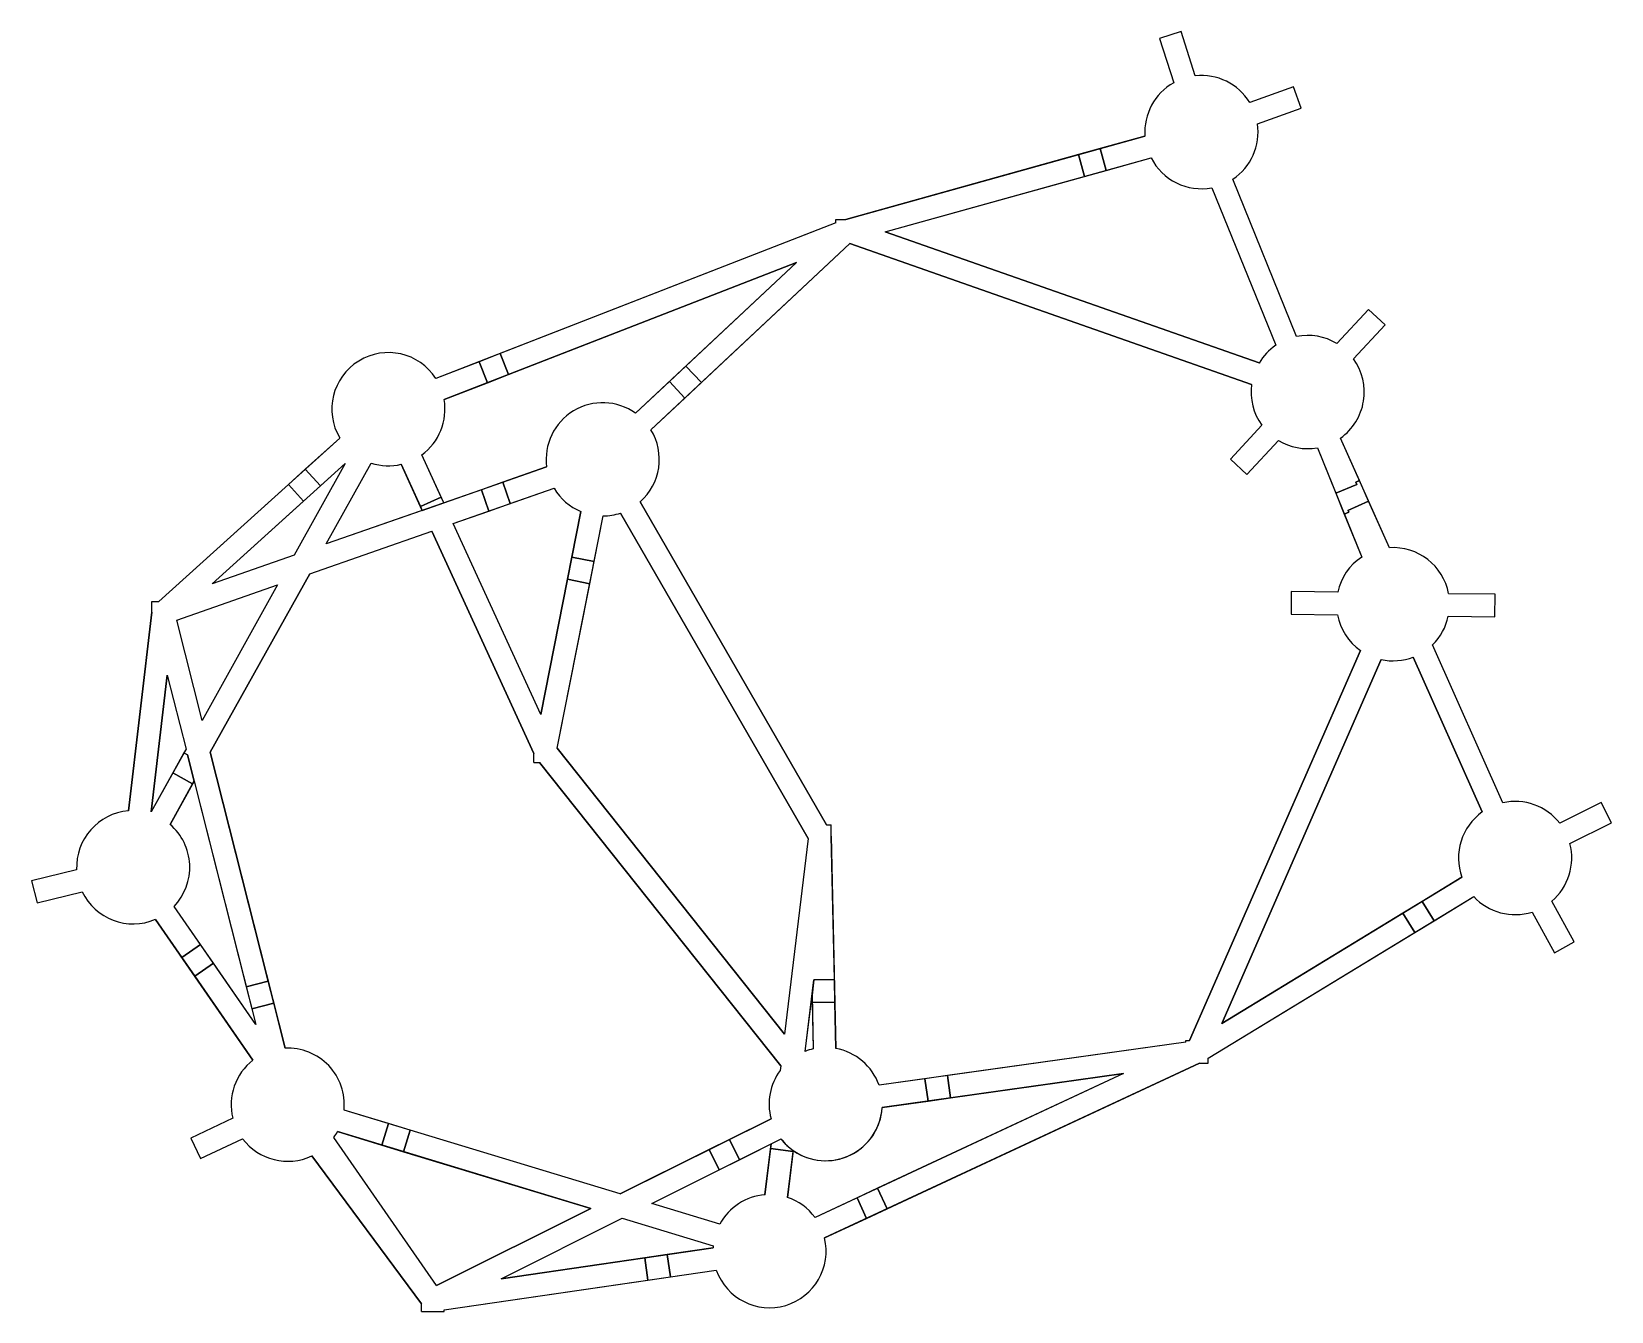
# Model space of a CAD drawing. Header units: metres. Extents: x -360 to 338, y -276 to 289.
import ezdxf

# ---------------------------------------------------------------- set-up
doc = ezdxf.new("R2010")
doc.units = ezdxf.units.M

msp = doc.modelspace()

# ---------------------------------------------------------------- linework, layer by layer
for p, q in [((147.73, 289.47), (138.2, 286.43)), ((147.73, 289.47, 5), (138.2, 286.43, 5)), ((138.2, 286.43), (144.45, 266.89)), ((138.2, 286.43, 5), (144.45, 266.89, 5)), ((138.2, 286.43), (138.2, 286.43, 5)), ((153.97, 269.94), (147.73, 289.47)), ((147.73, 289.47), (147.73, 289.47, 5)), ((153.97, 269.94, 5), (147.73, 289.47, 5)), ((144.45, 266.89, 5), (144.45, 266.89)), ((153.97, 269.94, 5), (153.97, 269.94)), ((197.28, 265.11), (178, 258.13)), ((197.28, 265.11, 5), (178, 258.13, 5)), ((200.68, 255.71), (197.28, 265.11)), ((197.28, 265.11), (197.28, 265.11, 5)), ((200.68, 255.71, 5), (197.28, 265.11, 5)), ((178, 258.13, 5), (178, 258.13)), ((181.41, 248.73), (200.68, 255.71)), ((181.41, 248.73, 5), (200.68, 255.71, 5)), ((200.68, 255.71), (200.68, 255.71, 5)), ((181.41, 248.73, 5), (181.41, 248.73)), ((-0.46, 206.54), (131.73, 243.34)), ((111.98, 237.84, 2.5), (102.35, 235.16, 2.5)), ((131.73, 243.34, 5), (111.98, 237.84, 5)), ((111.98, 237.84, 2.5), (111.98, 237.84, 5)), ((111.98, 237.84, 5), (114.66, 228.2, 5)), ((114.66, 228.2, 2.5), (111.98, 237.84, 2.5)), ((131.73, 243.34, 5), (131.73, 243.34)), ((102.35, 235.16, 5), (-0.46, 206.54, 5)), ((16.91, 200.99), (134.41, 233.7)), ((102.35, 235.16, 2.5), (102.35, 235.16, 5)), ((105.03, 225.52, 5), (102.35, 235.16, 5)), ((102.35, 235.16, 2.5), (105.03, 225.52, 2.5)), ((114.66, 228.2, 5), (134.41, 233.7, 5)), ((134.41, 233.7, 5), (134.41, 233.7)), ((16.91, 200.99, 5), (105.03, 225.52, 5)), ((105.03, 225.52, 2.5), (114.66, 228.2, 2.5)), ((105.03, 225.52, 2.5), (105.03, 225.52, 5)), ((114.66, 228.2, 2.5), (114.66, 228.2, 5)), ((198.71, 154.81), (170.52, 224.27)), ((170.52, 224.27, 5), (170.52, 224.27)), ((198.71, 154.81, 5), (170.52, 224.27, 5)), ((161.25, 220.51), (189.49, 150.93)), ((161.25, 220.51, 5), (189.49, 150.93, 5)), ((161.25, 220.51, 5), (161.25, 220.51)), ((-4.77, 204.96), (-181.46, 136.25)), ((-4.77, 204.96, 5), (-153.03, 147.3, 5)), ((-4.77, 206.54), (-0.46, 206.54)), ((-4.77, 204.96), (-4.77, 206.54)), ((-4.77, 204.96, 5), (-4.77, 206.54, 5)), ((-4.77, 206.54), (-4.77, 206.54, 5)), ((-4.77, 206.54, 5), (-0.46, 206.54, 5)), ((-4.77, 204.96), (-4.77, 204.96, 5)), ((-0.46, 206.54), (-0.46, 206.54, 5)), ((1.43, 195.82), (-86.49, 113.63)), ((-64.2, 134.47, 5), (1.43, 195.82, 5)), ((178.83, 133.67), (1.43, 195.82)), ((1.43, 195.82, 5), (1.43, 195.82)), ((1.43, 195.82, 5), (178.83, 133.67, 5)), ((182.14, 143.11), (16.91, 200.99)), ((16.91, 200.99), (16.91, 200.99, 5)), ((16.91, 200.99, 5), (182.14, 143.11, 5)), ((-22.14, 187.48), (-177.83, 126.93)), ((-149.4, 137.98, 5), (-22.14, 187.48, 5)), ((-22.14, 187.48), (-93.32, 120.94)), ((-22.14, 187.48, 5), (-71.03, 141.77, 5)), ((-22.14, 187.48), (-22.14, 187.48, 5)), ((230.41, 166.77), (216.52, 151.69)), ((230.41, 166.77, 5), (216.52, 151.69, 5)), ((237.77, 160), (230.41, 166.77)), ((230.41, 166.77), (230.41, 166.77, 5)), ((237.77, 160, 5), (230.41, 166.77, 5)), ((198.71, 154.81, 5), (198.71, 154.81)), ((223.88, 144.92), (237.77, 160)), ((223.88, 144.92, 5), (237.77, 160, 5)), ((237.77, 160), (237.77, 160, 5)), ((-153.03, 147.3, 2.5), (-162.35, 143.68, 2.5)), ((-153.03, 147.3, 2.5), (-153.03, 147.3, 5)), ((-149.4, 137.98, 2.5), (-153.03, 147.3, 2.5)), ((-153.03, 147.3, 5), (-149.4, 137.98, 5)), ((189.49, 150.93, 5), (189.49, 150.93)), ((216.52, 151.69, 5), (216.52, 151.69)), ((-162.35, 143.68, 5), (-181.46, 136.25, 5)), ((-162.35, 143.68, 2.5), (-162.35, 143.68, 5)), ((-158.72, 134.36, 5), (-162.35, 143.68, 5)), ((-162.35, 143.68, 2.5), (-158.72, 134.36, 2.5)), ((-71.03, 141.77, 2.5), (-78.34, 134.94, 2.5)), ((-71.03, 141.77, 2.5), (-71.03, 141.77, 5)), ((-71.03, 141.77, 5), (-64.2, 134.47, 5)), ((-64.2, 134.47, 2.5), (-71.03, 141.77, 2.5)), ((182.14, 143.11, 5), (182.14, 143.11)), ((223.88, 144.92, 5), (223.88, 144.92)), ((-181.46, 136.25, 5), (-181.46, 136.25)), ((-177.83, 126.93, 5), (-158.72, 134.36, 5)), ((-158.72, 134.36, 2.5), (-149.4, 137.98, 2.5)), ((-158.72, 134.36, 2.5), (-158.72, 134.36, 5)), ((-149.4, 137.98, 2.5), (-149.4, 137.98, 5)), ((-78.34, 134.94, 5), (-93.32, 120.94, 5)), ((-78.34, 134.94, 2.5), (-78.34, 134.94, 5)), ((-71.51, 127.64, 5), (-78.34, 134.94, 5)), ((-78.34, 134.94, 2.5), (-71.51, 127.64, 2.5)), ((-71.51, 127.64, 2.5), (-64.2, 134.47, 2.5)), ((-64.2, 134.47, 2.5), (-64.2, 134.47, 5)), ((178.83, 133.67, 5), (178.83, 133.67)), ((-177.83, 126.93, 5), (-177.83, 126.93)), ((-86.49, 113.63, 5), (-71.51, 127.64, 5)), ((-71.51, 127.64, 2.5), (-71.51, 127.64, 5)), ((-93.32, 120.94, 5), (-93.32, 120.94)), ((-86.49, 113.63, 5), (-86.49, 113.63)), ((183.33, 115.66), (169.44, 100.58)), ((183.33, 115.66, 5), (169.44, 100.58, 5)), ((183.33, 115.66, 5), (183.33, 115.66)), ((-303.87, 37.73), (-223.99, 109.98)), ((-223.99, 109.98, 5), (-239.2, 96.23, 5)), ((-223.99, 109.98, 5), (-223.99, 109.98)), ((176.79, 93.8), (190.68, 108.89)), ((176.79, 93.8, 5), (190.68, 108.89, 5)), ((190.68, 108.89, 5), (190.68, 108.89)), ((207.87, 105.66), (227.46, 57.38)), ((207.87, 105.66, 5), (215.99, 85.65, 5)), ((207.87, 105.66, 5), (207.87, 105.66)), ((239.7, 61.52), (218.14, 109.95)), ((218.14, 109.95, 5), (218.14, 109.95)), ((226.48, 91.21, 5), (218.14, 109.95, 5)), ((-280.26, 45.6), (-221.59, 98.67)), ((-221.59, 98.67), (-244.13, 58.22)), ((-221.59, 98.67, 5), (-244.13, 58.22, 5)), ((-232.49, 88.81, 5), (-221.59, 98.67, 5)), ((-229.92, 63.19), (-210.03, 98.88)), ((-229.92, 63.19, 5), (-210.03, 98.88, 5)), ((-221.59, 98.67), (-221.59, 98.67, 5)), ((-210.03, 98.88, 5), (-210.03, 98.88)), ((-187.49, 78.01), (-196.82, 98.36)), ((-196.82, 98.36, 5), (-196.82, 98.36)), ((-196.82, 98.36, 5), (-188.27, 79.72, 5)), ((-178.01, 81.32), (-187.72, 102.52)), ((-187.72, 102.52, 5), (-187.72, 102.52)), ((-179.18, 83.88, 5), (-187.72, 102.52, 5)), ((169.44, 100.58), (176.79, 93.8)), ((169.44, 100.58), (169.44, 100.58, 5)), ((169.44, 100.58, 5), (176.79, 93.8, 5)), ((-239.2, 96.23, 2.5), (-246.62, 89.52, 2.5)), ((-239.2, 96.23, 2.5), (-239.2, 96.23, 5)), ((-239.2, 96.23, 5), (-232.49, 88.81, 5)), ((-232.49, 88.81, 2.5), (-239.2, 96.23, 2.5)), ((-178.01, 81.32), (-132.57, 97.2)), ((-132.57, 97.2, 5), (-151.93, 90.44, 5)), ((-132.57, 97.2, 5), (-132.57, 97.2)), ((176.79, 93.8), (176.79, 93.8, 5)), ((224.82, 90.48, 5), (226.48, 91.21, 5)), ((226.48, 91.21, 2.5), (224.82, 90.48, 2.5)), ((226.48, 91.21, 2.5), (226.48, 91.21, 5)), ((230.54, 82.08, 2.5), (226.48, 91.21, 2.5)), ((-246.62, 89.52, 5), (-303.87, 37.73, 5)), ((-246.62, 89.52, 2.5), (-246.62, 89.52, 5)), ((-239.91, 82.1, 5), (-246.62, 89.52, 5)), ((-246.62, 89.52, 2.5), (-239.91, 82.1, 2.5)), ((-239.91, 82.1, 2.5), (-232.49, 88.81, 2.5)), ((-232.49, 88.81, 2.5), (-232.49, 88.81, 5)), ((-161.37, 87.14, 5), (-229.92, 63.19, 5)), ((-188.27, 79.72, 5), (-179.18, 83.88, 5)), ((-179.18, 83.88, 2.5), (-188.27, 79.72, 2.5)), ((-179.18, 83.88, 2.5), (-179.18, 83.88, 5)), ((-178.01, 81.32, 2.5), (-179.18, 83.88, 2.5)), ((-173.82, 72.19), (-129.27, 87.76)), ((-151.93, 90.44, 2.5), (-161.37, 87.14, 2.5)), ((-161.37, 87.14, 2.5), (-161.37, 87.14, 5)), ((-158.07, 77.7, 5), (-161.37, 87.14, 5)), ((-161.37, 87.14, 2.5), (-158.07, 77.7, 2.5)), ((-151.93, 90.44, 2.5), (-151.93, 90.44, 5)), ((-151.93, 90.44, 5), (-148.63, 80.99, 5)), ((-148.63, 80.99, 2.5), (-151.93, 90.44, 2.5)), ((-148.63, 80.99, 5), (-129.27, 87.76, 5)), ((-129.27, 87.76, 5), (-129.27, 87.76)), ((215.99, 85.65, 5), (225.25, 89.41, 5)), ((225.25, 89.41, 2.5), (215.99, 85.65, 2.5)), ((215.99, 85.65, 2.5), (219.75, 76.38, 2.5)), ((215.99, 85.65, 2.5), (215.99, 85.65, 5)), ((225.25, 89.41, 5), (224.82, 90.48, 5)), ((224.82, 90.48, 2.5), (224.82, 90.48, 5)), ((224.82, 90.48, 2.5), (225.25, 89.41, 2.5)), ((225.25, 89.41, 2.5), (225.25, 89.41, 5)), ((-280.26, 45.6, 5), (-239.91, 82.1, 5)), ((-239.91, 82.1, 2.5), (-239.91, 82.1, 5)), ((-187.49, 78.01), (-229.92, 63.19)), ((-188.27, 79.72, 2.5), (-187.49, 78.01, 2.5)), ((-188.27, 79.72, 2.5), (-188.27, 79.72, 5)), ((-187.49, 78.01, 2.5), (-178.01, 81.32, 2.5)), ((-187.49, 78.01, 2.5), (-187.49, 78.01)), ((-178.01, 81.32), (-178.01, 81.32, 2.5)), ((-173.82, 72.19, 5), (-158.07, 77.7, 5)), ((-158.07, 77.7, 2.5), (-148.63, 80.99, 2.5)), ((-158.07, 77.7, 2.5), (-158.07, 77.7, 5)), ((-148.63, 80.99, 2.5), (-148.63, 80.99, 5)), ((-135.16, -12.17), (-117.45, 77.5)), ((-117.45, 77.5, 5), (-121.42, 57.38, 5)), ((-117.45, 77.5, 5), (-117.45, 77.5)), ((-99.89, 76.84), (-17, -66.94)), ((-99.89, 76.84, 5), (-99.89, 76.84)), ((-17, -66.94, 5), (-99.89, 76.84, 5)), ((-91.23, 81.83), (-8.94, -60.89)), ((-91.23, 81.83, 5), (-91.23, 81.83)), ((-8.94, -60.89, 5), (-91.23, 81.83, 5)), ((219.75, 76.38, 2.5), (221.77, 77.2, 2.5)), ((221.77, 77.2, 5), (219.75, 76.38, 5)), ((221.41, 78.01, 2.5), (230.54, 82.08, 2.5)), ((230.54, 82.08, 5), (221.41, 78.01, 5)), ((221.41, 78.01, 2.5), (221.77, 77.2, 2.5)), ((221.41, 78.01, 2.5), (221.41, 78.01, 5)), ((221.41, 78.01, 5), (221.77, 77.2, 5)), ((221.77, 77.2, 5), (221.77, 77.2, 2.5)), ((230.54, 82.08, 2.5), (230.54, 82.08, 5)), ((239.7, 61.52, 5), (230.54, 82.08, 5)), ((-135.16, -12.17), (-173.82, 72.19)), ((-173.82, 72.19, 5), (-173.82, 72.19)), ((-135.16, -12.17, 5), (-173.82, 72.19, 5)), ((-127.91, -27.03), (-107.64, 75.56)), ((-111.61, 55.44, 5), (-107.64, 75.56, 5)), ((-107.64, 75.56, 5), (-107.64, 75.56)), ((219.75, 76.38, 5), (227.46, 57.38, 5)), ((219.75, 76.38, 2.5), (219.75, 76.38, 5)), ((-237.25, 50.03), (-183.31, 68.88)), ((-237.25, 50.03, 5), (-183.31, 68.88, 5)), ((-229.92, 63.19, 5), (-229.92, 63.19)), ((-138.26, -29.42), (-183.31, 68.88)), ((-183.31, 68.88, 5), (-138.26, -29.42, 5)), ((-183.31, 68.88), (-183.31, 68.88, 5)), ((-244.13, 58.22), (-280.26, 45.6)), ((-244.13, 58.22, 5), (-280.26, 45.6, 5)), ((-244.13, 58.22), (-244.13, 58.22, 5)), ((-121.42, 57.38, 2.5), (-123.36, 47.57, 2.5)), ((-121.42, 57.38, 2.5), (-121.42, 57.38, 5)), ((-121.42, 57.38, 5), (-111.61, 55.44, 5)), ((-111.61, 55.44, 2.5), (-121.42, 57.38, 2.5)), ((227.46, 57.38, 5), (227.46, 57.38)), ((239.7, 61.52, 5), (239.7, 61.52)), ((-237.25, 50.03), (-281.2, -28.84)), ((-281.2, -28.84, 5), (-237.25, 50.03, 5)), ((-237.25, 50.03), (-237.25, 50.03, 5)), ((-113.55, 45.63, 2.5), (-111.61, 55.44, 2.5)), ((-111.61, 55.44, 2.5), (-111.61, 55.44, 5)), ((-295.97, 29.52), (-251.46, 45.07)), ((-295.97, 29.52, 5), (-251.46, 45.07, 5)), ((-251.46, 45.07), (-284.77, -14.72)), ((-251.46, 45.07, 5), (-284.77, -14.72, 5)), ((-280.26, 45.6, 5), (-280.26, 45.6)), ((-251.46, 45.07, 5), (-251.46, 45.07)), ((-123.36, 47.57, 5), (-135.16, -12.17, 5)), ((-127.91, -27.03, 5), (-113.55, 45.63, 5)), ((-123.36, 47.57, 2.5), (-123.36, 47.57, 5)), ((-113.55, 45.63, 5), (-123.36, 47.57, 5)), ((-123.36, 47.57, 2.5), (-113.55, 45.63, 2.5)), ((-113.55, 45.63, 2.5), (-113.55, 45.63, 5)), ((196.38, 42.18), (196.24, 32.18)), ((196.38, 42.18, 5), (196.24, 32.18, 5)), ((216.88, 41.9), (196.38, 42.18)), ((196.38, 42.18), (196.38, 42.18, 5)), ((216.88, 41.9, 5), (196.38, 42.18, 5)), ((216.88, 41.9, 5), (216.88, 41.9)), ((-306.94, 33.02), (-306.94, 37.73)), ((-306.94, 37.73), (-303.87, 37.73)), ((-306.94, 33.02, 5), (-306.94, 37.73, 5)), ((-306.94, 37.73), (-306.94, 37.73, 5)), ((-306.94, 37.73, 5), (-303.87, 37.73, 5)), ((-303.87, 37.73), (-303.87, 37.73, 5)), ((286.37, 40.95), (265.86, 41.23)), ((265.86, 41.23, 5), (265.86, 41.23)), ((286.37, 40.95, 5), (265.86, 41.23, 5)), ((286.23, 30.95), (286.37, 40.95)), ((286.23, 30.95, 5), (286.37, 40.95, 5)), ((286.37, 40.95), (286.37, 40.95, 5)), ((-317.31, -54.7), (-306.94, 33.02)), ((-306.94, 33.02, 5), (-317.31, -54.7, 5)), ((-306.94, 33.02), (-306.94, 33.02, 5)), ((-284.77, -14.72), (-295.97, 29.52)), ((-295.97, 29.52), (-295.97, 29.52, 5)), ((-284.77, -14.72, 5), (-295.97, 29.52, 5)), ((196.24, 32.18), (216.74, 31.9)), ((196.24, 32.18, 5), (216.74, 31.9, 5)), ((196.24, 32.18), (196.24, 32.18, 5)), ((216.74, 31.9, 5), (216.74, 31.9)), ((265.73, 31.23), (286.23, 30.95)), ((265.73, 31.23, 5), (286.23, 30.95, 5)), ((265.73, 31.23, 5), (265.73, 31.23)), ((286.23, 30.95), (286.23, 30.95, 5)), ((226.9, 16.14), (151.44, -156.14)), ((151.44, -156.14, 5), (226.9, 16.14, 5)), ((226.9, 16.14, 5), (226.9, 16.14)), ((289.86, -51.11), (258.78, 18.69)), ((258.78, 18.69, 5), (258.78, 18.69)), ((289.86, -51.11, 5), (258.78, 18.69, 5)), ((236.06, 12.12), (165.65, -148.62)), ((165.65, -148.62, 5), (236.06, 12.12, 5)), ((236.06, 12.12, 5), (236.06, 12.12)), ((280.72, -55.18), (250.26, 13.23)), ((250.26, 13.23, 5), (250.26, 13.23)), ((250.26, 13.23, 5), (280.72, -55.18, 5)), ((-307.28, -55.11), (-300.15, 5.28)), ((-300.15, 5.28, 5), (-307.28, -55.11, 5)), ((-300.15, 5.28), (-291.87, -27.44)), ((-300.15, 5.28, 5), (-291.87, -27.44, 5)), ((-300.15, 5.28), (-300.15, 5.28, 5)), ((-135.16, -12.17, 5), (-135.16, -12.17)), ((-284.77, -14.72, 5), (-284.77, -14.72)), ((-291.87, -27.44), (-307.28, -55.11)), ((-291.87, -27.44, 5), (-292.81, -29.13, 5)), ((-291.87, -27.44), (-291.87, -27.44, 5)), ((-27.5, -153.3), (-127.91, -27.03)), ((-127.91, -27.03), (-127.91, -27.03, 5)), ((-127.91, -27.03, 5), (-27.5, -153.3, 5)), ((-292.81, -29.13, 2.5), (-297.68, -37.87, 2.5)), ((-292.81, -29.13, 2.5), (-292.81, -29.13, 5)), ((-292.81, -29.13, 5), (-291.21, -30.02, 5)), ((-291.21, -30.02, 2.5), (-292.81, -29.13, 2.5)), ((-291.21, -30.02, 5), (-265.29, -132.38, 5)), ((-291.21, -30.02, 5), (-291.21, -30.02, 2.5)), ((-288.29, -41.57, 2.5), (-291.21, -30.02, 2.5)), ((-281.2, -28.84), (-248.11, -159.5)), ((-281.2, -28.84), (-281.2, -28.84, 5)), ((-255.6, -129.93, 5), (-281.2, -28.84, 5)), ((-138.26, -33.33), (-138.26, -29.42)), ((-138.26, -33.33, 5), (-138.26, -29.42, 5)), ((-138.26, -29.42, 5), (-138.26, -29.42)), ((-138.26, -33.33), (-135.67, -33.33)), ((-138.26, -33.33), (-138.26, -33.33, 5)), ((-138.26, -33.33, 5), (-135.67, -33.33, 5)), ((-29.19, -167.24), (-135.67, -33.33)), ((-135.67, -33.33), (-135.67, -33.33, 5)), ((-135.67, -33.33, 5), (-29.19, -167.24, 5)), ((-297.68, -37.87, 5), (-307.28, -55.11, 5)), ((-288.29, -41.57), (-298.92, -60.65)), ((-297.68, -37.87, 2.5), (-297.68, -37.87, 5)), ((-288.94, -42.74, 5), (-297.68, -37.87, 5)), ((-297.68, -37.87, 2.5), (-288.94, -42.74, 2.5)), ((-288.94, -42.74, 2.5), (-288.29, -41.57, 2.5)), ((-288.29, -41.57), (-261.09, -148.98)), ((-288.29, -41.57, 2.5), (-288.29, -41.57)), ((-298.92, -60.65, 5), (-288.94, -42.74, 5)), ((-288.94, -42.74, 2.5), (-288.94, -42.74, 5)), ((-317.31, -54.7, 5), (-317.31, -54.7)), ((-307.28, -55.11, 5), (-307.28, -55.11)), ((280.72, -55.18, 5), (280.72, -55.18)), ((289.86, -51.11, 5), (289.86, -51.11)), ((333.31, -51), (314.96, -60.13)), ((333.31, -51, 5), (314.96, -60.13, 5)), ((337.77, -59.95), (333.31, -51)), ((333.31, -51), (333.31, -51, 5)), ((337.77, -59.95, 5), (333.31, -51, 5)), ((-298.92, -60.65, 5), (-298.92, -60.65)), ((-8.94, -60.89), (-6.83, -60.89)), ((-8.94, -60.89, 5), (-6.83, -60.89, 5)), ((-8.94, -60.89, 5), (-8.94, -60.89)), ((-6.83, -65.84), (-6.83, -60.89)), ((-6.83, -65.84, 5), (-6.83, -60.89, 5)), ((-6.83, -60.89), (-6.83, -60.89, 5)), ((314.96, -60.13, 5), (314.96, -60.13)), ((319.41, -69.08), (337.77, -59.95)), ((319.41, -69.08, 5), (337.77, -59.95, 5)), ((337.77, -59.95), (337.77, -59.95, 5)), ((-17, -66.94), (-27.5, -153.3)), ((-17, -66.94, 5), (-27.5, -153.3, 5)), ((-17, -66.94), (-17, -66.94, 5)), ((-6.83, -65.84), (-4.83, -159.61)), ((-6.83, -65.84), (-6.83, -65.84, 5)), ((-5.48, -129.11, 5), (-6.83, -65.84, 5)), ((319.41, -69.08, 5), (319.41, -69.08)), ((-340.19, -80.68), (-360.09, -85.64)), ((-340.19, -80.68, 5), (-360.09, -85.64, 5)), ((-340.19, -80.68, 5), (-340.19, -80.68)), ((-360.09, -85.64), (-357.67, -95.34)), ((-360.09, -85.64), (-360.09, -85.64, 5)), ((-360.09, -85.64, 5), (-357.67, -95.34, 5)), ((-357.67, -95.34), (-337.77, -90.38)), ((-357.67, -95.34, 5), (-337.77, -90.38, 5)), ((-337.77, -90.38, 5), (-337.77, -90.38)), ((165.65, -148.62), (271.73, -83.99)), ((271.73, -83.99, 5), (254.22, -94.66, 5)), ((271.73, -83.99, 5), (271.73, -83.99)), ((-357.67, -95.34), (-357.67, -95.34, 5)), ((-261.09, -148.98), (-297.16, -96.9)), ((-297.16, -96.9, 5), (-297.16, -96.9)), ((-285.48, -113.76, 5), (-297.16, -96.9, 5)), ((159.71, -163.95), (276.94, -92.53)), ((254.22, -94.66, 2.5), (245.68, -99.86, 2.5)), ((254.22, -94.66, 2.5), (254.22, -94.66, 5)), ((254.22, -94.66, 5), (259.42, -103.2, 5)), ((259.42, -103.2, 2.5), (254.22, -94.66, 2.5)), ((259.42, -103.2, 5), (276.94, -92.53, 5)), ((276.94, -92.53, 5), (276.94, -92.53)), ((321.38, -112.5), (311.47, -94.55)), ((311.47, -94.55, 5), (311.47, -94.55)), ((321.38, -112.5, 5), (311.47, -94.55, 5)), ((-262.32, -164.76), (-305.38, -102.6)), ((-305.38, -102.6, 5), (-293.7, -119.45, 5)), ((-305.38, -102.6, 5), (-305.38, -102.6)), ((245.68, -99.86, 5), (165.65, -148.62, 5)), ((245.68, -99.86, 2.5), (245.68, -99.86, 5)), ((250.88, -108.4, 5), (245.68, -99.86, 5)), ((245.68, -99.86, 2.5), (250.88, -108.4, 2.5)), ((250.88, -108.4, 2.5), (259.42, -103.2, 2.5)), ((259.42, -103.2, 2.5), (259.42, -103.2, 5)), ((302.71, -99.38), (312.62, -117.33)), ((302.71, -99.38, 5), (312.62, -117.33, 5)), ((302.71, -99.38, 5), (302.71, -99.38)), ((159.71, -163.95, 5), (250.88, -108.4, 5)), ((250.88, -108.4, 2.5), (250.88, -108.4, 5)), ((-293.7, -119.45, 5), (-285.48, -113.76, 5)), ((-285.48, -113.76, 2.5), (-293.7, -119.45, 2.5)), ((-285.48, -113.76, 2.5), (-285.48, -113.76, 5)), ((-279.79, -121.98, 2.5), (-285.48, -113.76, 2.5)), ((312.62, -117.33), (321.38, -112.5)), ((312.62, -117.33, 5), (321.38, -112.5, 5)), ((312.62, -117.33), (312.62, -117.33, 5)), ((321.38, -112.5), (321.38, -112.5, 5)), ((-293.7, -119.45, 2.5), (-288.01, -127.68, 2.5)), ((-293.7, -119.45, 2.5), (-293.7, -119.45, 5)), ((-279.79, -121.98, 5), (-288.01, -127.68, 5)), ((-288.01, -127.68, 2.5), (-279.79, -121.98, 2.5)), ((-279.79, -121.98, 2.5), (-279.79, -121.98, 5)), ((-261.09, -148.98, 5), (-279.79, -121.98, 5)), ((-288.01, -127.68, 5), (-262.32, -164.76, 5)), ((-288.01, -127.68, 2.5), (-288.01, -127.68, 5)), ((-265.29, -132.38, 5), (-255.6, -129.93, 5)), ((-255.6, -129.93, 2.5), (-265.29, -132.38, 2.5)), ((-265.29, -132.38, 2.5), (-262.84, -142.07, 2.5)), ((-265.29, -132.38, 2.5), (-265.29, -132.38, 5)), ((-255.6, -129.93, 2.5), (-255.6, -129.93, 5)), ((-253.14, -139.62, 2.5), (-255.6, -129.93, 2.5)), ((-18.35, -160.9, 5), (-14.51, -129.31, 5)), ((-14.51, -129.31, 2.5), (-15.34, -136.14, 2.5)), ((-14.51, -129.31, 5), (-5.48, -129.11, 5)), ((-5.48, -129.11, 2.5), (-14.51, -129.31, 2.5)), ((-14.51, -129.31, 2.5), (-14.51, -129.31, 5)), ((-5.48, -129.11, 2.5), (-5.48, -129.11, 5)), ((-5.27, -139.11, 2.5), (-5.48, -129.11, 2.5)), ((-18.35, -160.9), (-15.34, -136.14)), ((-15.34, -136.14), (-14.83, -159.83)), ((-15.34, -136.14, 2.5), (-15.27, -139.32, 2.5)), ((-15.34, -136.14), (-15.34, -136.14, 2.5)), ((-5.27, -139.11, 5), (-15.27, -139.32, 5)), ((-15.27, -139.32, 2.5), (-5.27, -139.11, 2.5)), ((-15.27, -139.32, 5), (-14.83, -159.83, 5)), ((-15.27, -139.32, 2.5), (-15.27, -139.32, 5)), ((-5.27, -139.11, 2.5), (-5.27, -139.11, 5)), ((-4.83, -159.61, 5), (-5.27, -139.11, 5)), ((-253.14, -139.62, 5), (-262.84, -142.07, 5)), ((-262.84, -142.07, 2.5), (-253.14, -139.62, 2.5)), ((-262.84, -142.07, 5), (-261.09, -148.98, 5)), ((-262.84, -142.07, 2.5), (-262.84, -142.07, 5)), ((-253.14, -139.62, 2.5), (-253.14, -139.62, 5)), ((-248.11, -159.5, 5), (-253.14, -139.62, 5)), ((-261.09, -148.98, 5), (-261.09, -148.98)), ((-27.5, -153.3, 5), (-27.5, -153.3)), ((165.65, -148.62, 5), (165.65, -148.62)), ((-248.11, -159.5, 5), (-248.11, -159.5)), ((-14.83, -159.83, 5), (-14.83, -159.83)), ((-4.83, -159.61, 5), (-4.83, -159.61)), ((149.71, -156.8), (14.25, -175.85)), ((149.71, -156.8, 5), (44.46, -171.6, 5)), ((149.71, -156.14), (151.44, -156.14)), ((149.71, -156.8), (149.71, -156.14)), ((149.71, -156.14, 5), (151.44, -156.14, 5)), ((149.71, -156.14), (149.71, -156.14, 5)), ((149.71, -156.8, 5), (149.71, -156.14, 5)), ((149.71, -156.8), (149.71, -156.8, 5)), ((151.44, -156.14), (151.44, -156.14, 5)), ((-262.32, -164.76, 5), (-262.32, -164.76)), ((-29.19, -167.24), (-29.46, -169.4)), ((-29.19, -167.24, 5), (-29.46, -169.4, 5)), ((-29.19, -167.24), (-29.19, -167.24, 5)), ((-18.35, -160.9, 5), (-18.35, -160.9)), ((155.82, -166.14), (-9.8, -243.32)), ((17.85, -230.43, 5), (155.82, -166.14, 5)), ((155.82, -166.14), (159.71, -166.14)), ((155.82, -166.14, 5), (159.71, -166.14, 5)), ((155.82, -166.14, 5), (155.82, -166.14)), ((159.71, -166.14), (159.71, -163.95)), ((159.71, -163.95, 5), (159.71, -163.95)), ((159.71, -166.14, 5), (159.71, -163.95, 5)), ((159.71, -166.14), (159.71, -166.14, 5)), ((-29.46, -169.4, 5), (-29.46, -169.4)), ((122.24, -170.76), (-14.02, -234.25)), ((122.24, -170.76, 5), (13.63, -221.37, 5)), ((34.55, -172.99, 5), (14.25, -175.85, 5)), ((122.24, -170.76), (15.64, -185.75)), ((44.46, -171.6, 2.5), (34.55, -172.99, 2.5)), ((34.55, -172.99, 2.5), (34.55, -172.99, 5)), ((35.95, -182.89, 5), (34.55, -172.99, 5)), ((34.55, -172.99, 2.5), (35.95, -182.89, 2.5)), ((44.46, -171.6, 2.5), (44.46, -171.6, 5)), ((44.46, -171.6, 5), (45.85, -181.5, 5)), ((45.85, -181.5, 2.5), (44.46, -171.6, 2.5)), ((45.85, -181.5, 5), (122.24, -170.76, 5)), ((122.24, -170.76, 5), (122.24, -170.76)), ((14.25, -175.85, 5), (14.25, -175.85)), ((-100.05, -223.88), (-222.05, -186.81)), ((-222.05, -186.81, 5), (-222.05, -186.81)), ((-202.43, -192.77, 5), (-222.05, -186.81, 5)), ((15.64, -185.75, 5), (35.95, -182.89, 5)), ((15.64, -185.75, 5), (15.64, -185.75)), ((35.95, -182.89, 2.5), (45.85, -181.5, 2.5)), ((35.95, -182.89, 2.5), (35.95, -182.89, 5)), ((45.85, -181.5, 2.5), (45.85, -181.5, 5)), ((-271.21, -190.46), (-289.74, -199.26)), ((-271.21, -190.46, 5), (-289.74, -199.26, 5)), ((-271.21, -190.46, 5), (-271.21, -190.46)), ((-205.34, -202.34, 5), (-202.43, -192.77, 5)), ((-202.43, -192.77, 2.5), (-205.34, -202.34, 2.5)), ((-202.43, -192.77, 2.5), (-202.43, -192.77, 5)), ((-192.87, -195.67, 2.5), (-202.43, -192.77, 2.5)), ((-100.05, -223.88), (-33.46, -190.67)), ((-33.46, -190.67, 5), (-51.81, -199.82, 5)), ((-33.46, -190.67, 5), (-33.46, -190.67)), ((-289.74, -199.26), (-285.45, -208.3)), ((-289.74, -199.26), (-289.74, -199.26, 5)), ((-289.74, -199.26, 5), (-285.45, -208.3, 5)), ((-285.45, -208.3), (-266.92, -199.5)), ((-285.45, -208.3, 5), (-266.92, -199.5, 5)), ((-266.92, -199.5, 5), (-266.92, -199.5)), ((-181.19, -264.35), (-226.52, -198.89)), ((-226.52, -198.89, 5), (-226.52, -198.89)), ((-181.19, -264.35, 5), (-226.52, -198.89, 5)), ((-113.07, -230.37), (-224.96, -196.37)), ((-224.96, -196.37, 5), (-224.96, -196.37)), ((-224.96, -196.37, 5), (-205.34, -202.34, 5)), ((-205.34, -202.34, 2.5), (-195.77, -205.24, 2.5)), ((-205.34, -202.34, 2.5), (-205.34, -202.34, 5)), ((-192.87, -195.67, 5), (-195.77, -205.24, 5)), ((-195.77, -205.24, 2.5), (-192.87, -195.67, 2.5)), ((-192.87, -195.67, 2.5), (-192.87, -195.67, 5)), ((-100.05, -223.88, 5), (-192.87, -195.67, 5)), ((-86.12, -228.11), (-33.4, -201.81)), ((-51.81, -199.82, 2.5), (-60.76, -204.28, 2.5)), ((-51.81, -199.82, 2.5), (-51.81, -199.82, 5)), ((-51.81, -199.82, 5), (-47.35, -208.77, 5)), ((-47.35, -208.77, 2.5), (-51.81, -199.82, 2.5)), ((-47.35, -208.77, 5), (-29, -199.61, 5)), ((-36.12, -224.21), (-33.4, -201.81)), ((-33.4, -201.81, 2.5), (-33.65, -203.86, 2.5)), ((-33.4, -201.81, 2.5), (-29, -199.61, 2.5)), ((-33.4, -201.81, 2.5), (-33.4, -201.81)), ((-29, -199.61, 5), (-29, -199.61, 2.5)), ((-285.45, -208.3), (-285.45, -208.3, 5)), ((-236.35, -207.11), (-187.84, -272.41)), ((-187.84, -272.41, 5), (-236.35, -207.11, 5)), ((-236.35, -207.11, 5), (-236.35, -207.11)), ((-195.77, -205.24, 5), (-113.07, -230.37, 5)), ((-195.77, -205.24, 2.5), (-195.77, -205.24, 5)), ((-60.76, -204.28, 5), (-100.05, -223.88, 5)), ((-60.76, -204.28, 2.5), (-60.76, -204.28, 5)), ((-56.3, -213.23, 5), (-60.76, -204.28, 5)), ((-60.76, -204.28, 2.5), (-56.3, -213.23, 2.5)), ((-56.3, -213.23, 2.5), (-47.35, -208.77, 2.5)), ((-47.35, -208.77, 2.5), (-47.35, -208.77, 5)), ((-33.65, -203.86, 5), (-36.12, -224.21, 5)), ((-33.65, -203.86, 2.5), (-33.65, -203.86, 5)), ((-23.72, -205.07, 5), (-33.65, -203.86, 5)), ((-33.65, -203.86, 2.5), (-23.72, -205.07, 2.5)), ((-23.67, -204.67), (-26.19, -225.42)), ((-26.19, -225.42, 5), (-23.72, -205.07, 5)), ((-23.72, -205.07, 2.5), (-23.67, -204.67, 2.5)), ((-23.72, -205.07, 2.5), (-23.72, -205.07, 5)), ((-23.67, -204.67, 2.5), (-23.67, -204.67)), ((-86.12, -228.11, 5), (-56.3, -213.23, 5)), ((-56.3, -213.23, 2.5), (-56.3, -213.23, 5)), ((13.63, -221.37, 2.5), (4.56, -225.59, 2.5)), ((13.63, -221.37, 2.5), (13.63, -221.37, 5)), ((13.63, -221.37, 5), (17.85, -230.43, 5)), ((17.85, -230.43, 2.5), (13.63, -221.37, 2.5)), ((-100.05, -223.88, 5), (-100.05, -223.88)), ((-56.1, -237.23), (-86.12, -228.11)), ((-86.12, -228.11), (-86.12, -228.11, 5)), ((-56.1, -237.23, 5), (-86.12, -228.11, 5)), ((-36.12, -224.21, 5), (-36.12, -224.21)), ((-26.19, -225.42, 5), (-26.19, -225.42)), ((4.56, -225.59, 5), (-14.02, -234.25, 5)), ((4.56, -225.59, 2.5), (4.56, -225.59, 5)), ((8.79, -234.66, 5), (4.56, -225.59, 5)), ((4.56, -225.59, 2.5), (8.79, -234.66, 2.5)), ((-181.19, -264.35), (-113.07, -230.37)), ((-113.07, -230.37, 5), (-181.19, -264.35, 5)), ((-152.73, -261.33), (-99.14, -234.6)), ((-152.73, -261.33, 5), (-99.14, -234.6, 5)), ((-113.07, -230.37), (-113.07, -230.37, 5)), ((-99.14, -234.6), (-59, -246.8)), ((-99.14, -234.6, 5), (-59, -246.8, 5)), ((-99.14, -234.6, 5), (-99.14, -234.6)), ((-56.1, -237.23, 5), (-56.1, -237.23)), ((-14.02, -234.25, 5), (-14.02, -234.25)), ((-9.8, -243.32, 5), (8.79, -234.66, 5)), ((8.79, -234.66, 2.5), (17.85, -230.43, 2.5)), ((8.79, -234.66, 2.5), (8.79, -234.66, 5)), ((17.85, -230.43, 2.5), (17.85, -230.43, 5)), ((-9.8, -243.32, 5), (-9.8, -243.32)), ((-152.73, -261.33), (-59.07, -247.71)), ((-79.36, -250.66, 2.5), (-89.26, -252.1, 2.5)), ((-59.07, -247.71, 5), (-79.36, -250.66, 5)), ((-79.36, -250.66, 2.5), (-79.36, -250.66, 5)), ((-79.36, -250.66, 5), (-77.93, -260.56, 5)), ((-77.93, -260.56, 2.5), (-79.36, -250.66, 2.5)), ((-59.07, -247.71, 5), (-59.07, -247.71)), ((-59, -246.8, 5), (-59, -246.8)), ((-177.84, -275.08), (-57.63, -257.61)), ((-89.26, -252.1, 5), (-152.73, -261.33, 5)), ((-89.26, -252.1, 2.5), (-89.26, -252.1, 5)), ((-87.82, -261.99, 5), (-89.26, -252.1, 5)), ((-89.26, -252.1, 2.5), (-87.82, -261.99, 2.5)), ((-77.93, -260.56, 5), (-57.63, -257.61, 5)), ((-57.63, -257.61, 5), (-57.63, -257.61)), ((-181.19, -264.35, 5), (-181.19, -264.35)), ((-177.84, -275.08, 5), (-87.82, -261.99, 5)), ((-152.73, -261.33), (-152.73, -261.33, 5)), ((-87.82, -261.99, 2.5), (-77.93, -260.56, 2.5)), ((-87.82, -261.99, 2.5), (-87.82, -261.99, 5)), ((-77.93, -260.56, 2.5), (-77.93, -260.56, 5)), ((-187.84, -275.76), (-187.84, -272.41)), ((-187.84, -275.76, 5), (-187.84, -272.41, 5)), ((-187.84, -272.41, 5), (-187.84, -272.41)), ((-187.84, -275.76), (-177.84, -275.76)), ((-187.84, -275.76), (-187.84, -275.76, 5)), ((-187.84, -275.76, 5), (-177.84, -275.76, 5)), ((-177.84, -275.76), (-177.84, -275.08)), ((-177.84, -275.08, 5), (-177.84, -275.08)), ((-177.84, -275.76, 5), (-177.84, -275.08, 5)), ((-177.84, -275.76), (-177.84, -275.76, 5))]:
    msp.add_line(p, q)
for centre, start, end in [((156.67, 245.09), 119.26994, 184.01712), ((156.67, 245.09, 5), 119.26994, 184.01712), ((156.67, 245.09), 31.44885, 96.19603), ((156.67, 245.09, 5), 31.44885, 96.19603), ((156.67, 245.09), -56.37224, 8.37493), ((156.67, 245.09, 5), -56.37224, 8.37493), ((156.67, 245.09), 207.09104, 280.55384), ((156.67, 245.09, 5), 207.09104, 280.55384), ((203.6, 130.29), 58.88534, 101.28615), ((203.6, 130.29, 5), 58.88534, 101.28615), ((-202.47, 122.71), 32.78892, 210.59589), ((-202.47, 122.71, 5), 32.78892, 210.59589), ((203.6, 130.29), 124.36199, 149.15547), ((203.6, 130.29, 5), 124.36199, 149.15547), ((203.6, 130.29), -54.45872, 35.81142), ((203.6, 130.29, 5), -54.45872, 35.81142), ((203.6, 130.29), 172.22939, 215.81142), ((203.6, 130.29, 5), 172.22939, 215.81142), ((-202.47, 122.71), -53.84251, 9.715), ((-202.47, 122.71, 5), -53.84251, 9.715), ((-107.8, 100.56), 54.60842, 187.72151), ((-107.8, 100.56, 5), 54.60842, 187.72151), ((-107.8, 100.56), -48.49805, 31.5345), ((-107.8, 100.56, 5), -48.49805, 31.5345), ((203.6, 130.29), 238.88534, 279.81961), ((203.6, 130.29, 5), 238.88534, 279.81961), ((-202.47, 122.71), 252.40928, 283.08357), ((-202.47, 122.71, 5), 252.40928, 283.08357), ((-107.8, 100.56), 210.79543, 247.28737), ((-107.8, 100.56, 5), 210.79543, 247.28737), ((-107.8, 100.56), 270.36129, 288.42803), ((-107.8, 100.56, 5), 270.36129, 288.42803), ((241.3, 36.57), 123.62776, 167.68181), ((241.3, 36.57, 5), 123.62776, 167.68181), ((241.3, 36.57), 10.75573, 93.67239), ((241.3, 36.57, 5), 10.75573, 93.67239), ((241.3, 36.57), 190.75573, 234.80978), ((241.3, 36.57, 5), 190.75573, 234.80978), ((241.3, 36.57), 314.33625, 347.68181), ((241.3, 36.57, 5), 314.33625, 347.68181), ((241.3, 36.57), 257.8837, 290.99252), ((241.3, 36.57, 5), 257.8837, 290.99252), ((-315.21, -79.61), 94.80124, 182.4475), ((-315.21, -79.61, 5), 94.80124, 182.4475), ((295.25, -75.52), 125.54128, 199.81414), ((295.25, -75.52, 5), 125.54128, 199.81414), ((295.25, -75.52), 37.9902, 102.46736), ((295.25, -75.52, 5), 37.9902, 102.46736), ((-315.21, -79.61), -43.7584, 49.33537), ((-315.21, -79.61, 5), -43.7584, 49.33537), ((295.25, -75.52), -49.56087, 14.91629), ((295.25, -75.52, 5), -49.56087, 14.91629), ((-315.21, -79.61), 205.52142, 293.16768), ((-315.21, -79.61, 5), 205.52142, 293.16768), ((295.25, -75.52), 222.88806, 287.36521), ((295.25, -75.52, 5), 222.88806, 287.36521), ((-246.94, -184.47), -5.36303, 92.6734), ((-246.94, -184.47, 5), -5.36303, 92.6734), ((-9.31, -184.21), 102.75757, 111.1898), ((-9.31, -184.21, 5), 102.75757, 111.1898), ((-9.31, -184.21), 19.54179, 79.68366), ((-9.31, -184.21, 5), 19.54179, 79.68366), ((-246.94, -184.47), 127.96857, 193.87391), ((-246.94, -184.47, 5), 127.96857, 193.87391), ((-9.31, -184.21), 143.68427, 194.9713), ((-9.31, -184.21, 5), 143.68427, 194.9713), ((-9.31, -184.21, 5), 218.04521, 356.46787), ((-9.31, -184.21), 234.94453, 356.46787), ((-246.94, -184.47), 216.94782, 295.07441), ((-246.94, -184.47, 5), 216.94782, 295.07441), ((-246.94, -184.47), 324.76832, 331.56306), ((-246.94, -184.47, 5), 324.76832, 331.56306), ((-9.31, -184.21, 2.5), 218.04521, 234.94453), ((-34.11, -249.13), 94.60412, 151.56306), ((-34.11, -249.13, 5), 94.60412, 151.56306), ((-34.11, -249.13), 36.52245, 71.53021), ((-34.11, -249.13, 5), 36.52245, 71.53021), ((-34.11, -249.13), -160.19085, 13.44853), ((-34.11, -249.13, 5), -160.19085, 13.44853), ((-34.11, -249.13), 174.63697, 176.73523), ((-34.11, -249.13, 5), 174.63697, 176.73523)]:
    msp.add_arc(centre, 25, start, end)

doc.saveas('drawing.dxf')
